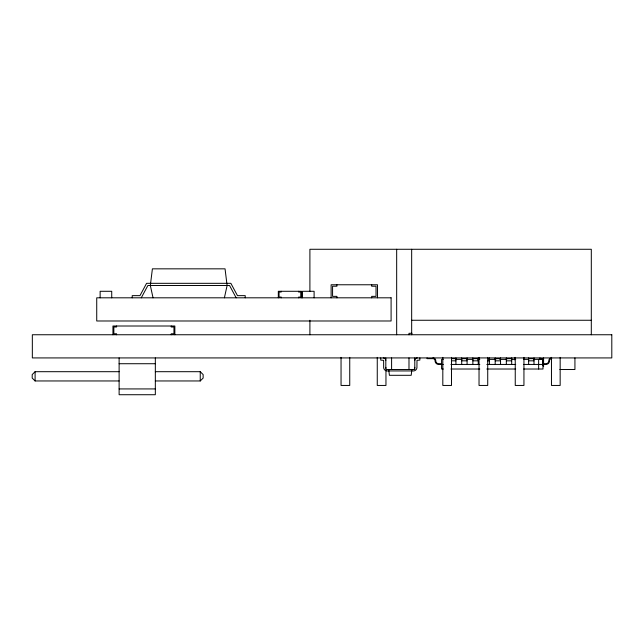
<?xml version="1.0" encoding="UTF-8"?>
<svg xmlns="http://www.w3.org/2000/svg" width="644" height="644" viewBox="0 0 644 644"><rect width="100%" height="100%" fill="white"/><g stroke="black" fill="none" stroke-linecap="round" stroke-linejoin="round"><path stroke-width="0.97" d="M224.402 297.81L227.107 285.493L225.046 268.838L152.395 268.838L150.334 285.493L153.039 297.81M141.278 297.81L147.879 285.493L229.554 285.493L236.163 297.81M119.116 371.693L35.098 371.693L32.2 374.583L32.2 378.06L35.098 380.958L119.116 380.958M155.333 380.958L200.244 380.958L203.142 378.06L203.142 374.583L200.244 371.693L155.333 371.693M411.669 320.261L591.305 320.261M412.088 333.302L408.988 333.302L408.988 334.751M451.46 358.652L455.928 358.652M461.716 358.652L467.077 358.652M472.873 358.652L478.234 358.652M487.605 358.652L489.392 358.652M495.18 358.652L500.541 358.652M506.337 358.652L511.698 358.652M528.644 358.652L534.005 358.652M443.322 359.376L441.583 359.376L441.583 369.02L443.322 369.02M455.896 359.376L461.877 359.376M466.868 359.376L472.849 359.376M477.832 359.376L479.82 359.376M488.796 359.376L495.775 359.376M499.76 359.376L506.739 359.376M511.722 359.376L515.715 359.376M523.693 359.376L528.676 359.376M533.659 359.376L542.989 359.376L542.989 369.02L523.693 369.02M451.46 360.825L455.928 360.825M461.716 360.825L467.077 360.825M472.873 360.825L478.234 360.825M487.605 360.825L489.392 360.825M495.18 360.825L500.541 360.825M506.337 360.825L511.698 360.825M528.644 360.825L534.005 360.825M119.116 363.723L155.333 363.723M441.583 363.715L438.685 363.715A2.898 2.898 0 0 1 435.787 360.825A2.898 2.898 0 0 0 432.889 357.927M542.989 363.715L545.887 363.715A2.898 2.898 0 0 0 548.785 360.825A2.898 2.898 0 0 1 551.683 357.927M443.322 364.44L438.685 364.44A3.623 3.623 0 0 1 435.062 360.825A2.174 2.174 0 0 0 432.889 358.652L427.093 358.652L427.093 357.927M450.913 364.44L479.82 364.44M486.8 364.44L515.715 364.44M523.693 364.44L545.887 364.44A3.623 3.623 0 0 0 549.509 360.825A2.174 2.174 0 0 1 551.683 358.652M450.913 369.02L479.82 369.02M486.8 369.02L515.715 369.02M559.845 369.519L574.931 369.519L574.931 357.927M119.116 388.928L155.333 388.928M591.305 334.751L591.305 249.276L309.901 249.276L309.901 291.507M560.159 357.372L560.159 385.45L551.465 385.45L551.465 357.372M543.592 357.927L543.592 366.661M542.691 365.695L542.691 358.901L539.97 358.901L539.97 357.927M538.642 359.376L538.642 369.02M534.005 357.927L534.005 364.44M528.644 357.927L528.644 364.44M523.942 357.372L523.942 385.45L515.248 385.45L515.248 357.372M514.564 357.927L514.564 359.867M511.698 357.927L511.698 364.44M506.337 357.927L506.337 364.44M500.541 357.927L500.541 364.44M495.18 357.927L495.18 364.44M489.392 357.927L489.392 364.44M487.725 357.372L487.725 385.45L479.031 385.45L479.031 357.372M478.234 357.927L478.234 364.44M472.873 357.927L472.873 364.44M467.077 357.927L467.077 364.44M461.716 357.927L461.716 364.44M455.928 357.927L455.928 364.44M451.508 357.372L451.508 385.45L442.814 385.45L442.814 357.372M419.856 357.927L419.856 360.101L416.99 360.326L416.926 367.813A3.623 3.623 0 0 1 413.81 370.936L386.786 370.936A3.623 3.623 0 0 1 383.663 367.813L383.623 360.366L380.741 360.101L380.741 357.927M414.784 357.927L414.784 369.519L385.812 369.519L385.812 357.927M411.886 369.519L411.194 375.307L389.403 375.307L388.71 369.519M411.669 249.276L411.669 334.751M408.988 357.927L408.988 369.519M396.672 249.276L396.672 334.751M391.6 357.927L391.6 369.519M385.957 370.405L385.957 385.45L377.263 385.45L377.263 357.372M377.481 297.81L377.481 284.769L331.121 284.769L331.121 297.81M371.685 284.769L371.685 286.218L376.032 286.218L376.032 296.361L371.685 296.361L371.685 297.81M349.74 357.372L349.74 385.45L341.046 385.45L341.046 357.372M336.917 284.769L336.917 286.218L332.57 286.218L332.57 296.361L336.917 296.361L336.917 297.81M314.103 297.81L314.103 291.289L302.511 291.289L302.511 297.81M309.901 320.261L309.901 334.751M301.497 297.81L301.497 291.289L278.321 291.289L278.321 297.81M298.599 291.289L298.599 292.014L300.772 292.014L300.772 297.085L298.599 297.085L298.599 297.81M281.219 291.289L281.219 292.014L279.045 292.014L279.045 297.085L281.219 297.085L281.219 297.81M245.219 297.81L245.219 295.636L237.467 295.636L230.858 283.32L146.582 283.32L139.973 295.636L132.221 295.636L132.221 297.81M200.244 371.693L200.244 380.958M174.854 334.751L174.854 326.009L112.942 326.009L112.942 334.751M171.232 326.009L171.232 326.983L173.952 326.983L173.952 333.777L171.232 333.777L171.232 334.751M155.333 357.927L155.333 394.724L119.116 394.724L119.116 357.927M116.572 326.009L116.572 326.983L113.851 326.983L113.851 333.777L116.572 333.777L116.572 334.751M111.726 297.81L111.726 291.289L100.134 291.289L100.134 297.81M35.098 371.693L35.098 380.958M414.784 360.463A2.536 2.536 0 0 1 417.32 357.927M414.784 367.346A1.449 1.449 0 0 1 414.358 368.368M383.277 357.927A2.536 2.536 0 0 1 385.812 360.463M386.11 368.223A1.449 1.449 0 0 1 385.812 367.346M391.093 297.81L96.729 297.81L96.729 320.986L391.093 320.986L391.093 297.81M611.8 334.751L32.337 334.751L32.337 357.927L611.8 357.927L611.8 334.751"/></g></svg>
